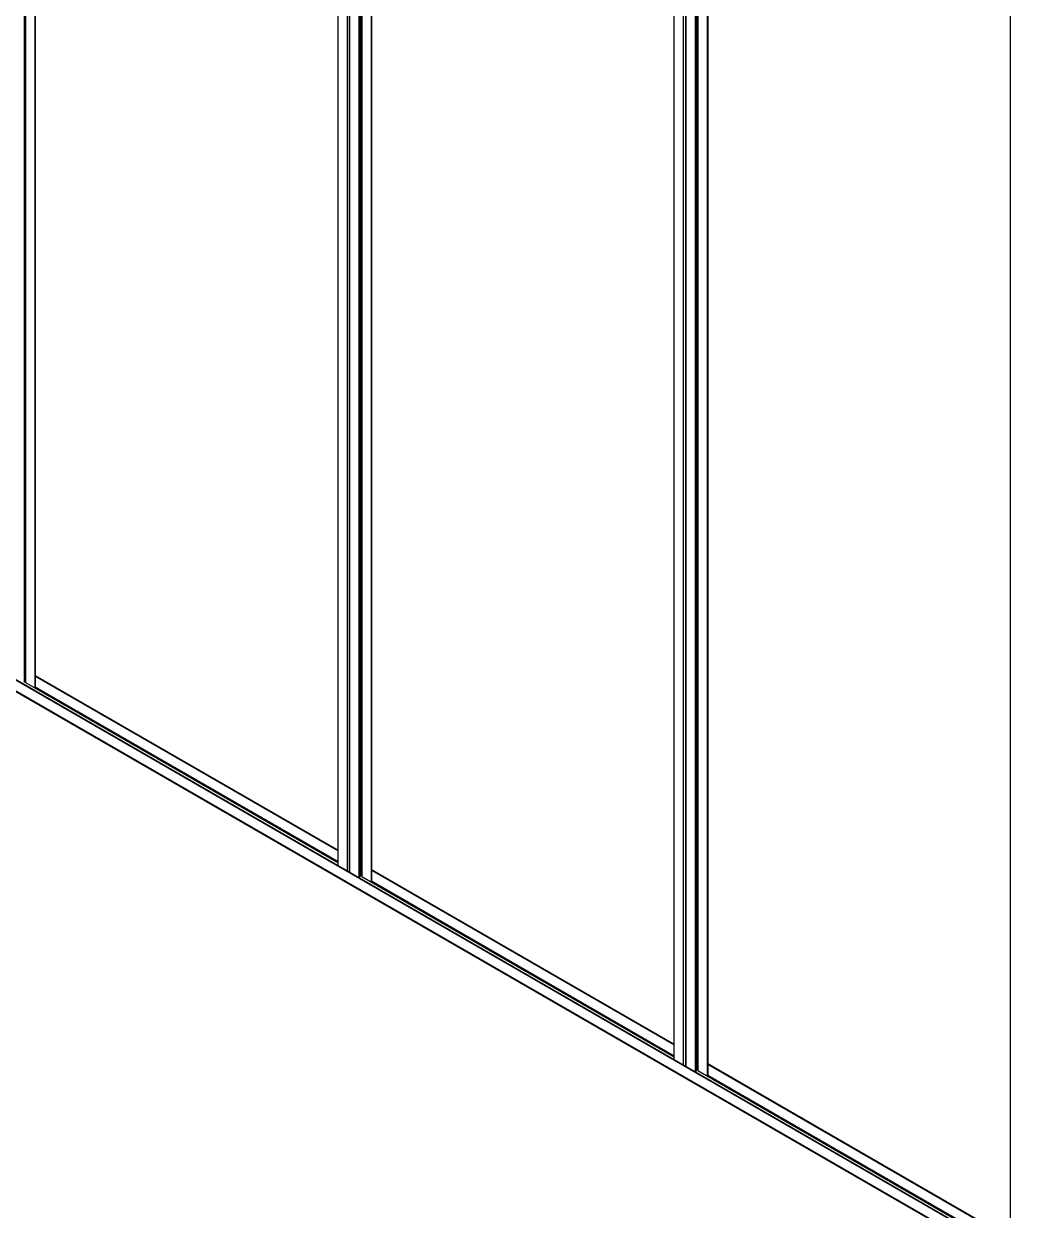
# Model space of a CAD drawing. Header units: millimetres. Extents: x -2042 to 12482, y -7966 to 2297.
# Drawn here: x 502 to 2379, y -6466 to -4220 of the extents above; entities that cross this region are included whole.
import ezdxf

# ---------------------------------------------------------------- set-up
doc = ezdxf.new("R2010")
doc.units = ezdxf.units.MM

msp = doc.modelspace()

# ---------------------------------------------------------------- linework, layer by layer
at = {"linetype": 'Continuous'}
for p, q in [((503.53, -2781.92), (503.53, -5467.15)), ((505.64, -2783.14), (505.64, -5467.15)), ((523.26, -2793.31), (523.26, -5477.32)), ((524.32, -2793.92), (524.32, -5475.49)), ((1097.29, -5813.57), (1097.29, -3124.69)), ((1114.91, -5823.75), (1114.91, -3134.86)), ((1118.26, -3136.79), (1118.26, -5825.68)), ((1119.13, -3137.3), (1119.13, -5826.19)), ((1136.75, -3147.47), (1136.75, -5836.36)), ((1137.81, -3148.08), (1137.81, -5836.97)), ((1139.92, -3149.3), (1139.92, -5834.53)), ((1142.04, -3150.52), (1142.04, -5834.53)), ((1159.66, -3160.69), (1159.66, -5844.7)), ((1160.71, -3161.3), (1160.71, -5842.87)), ((1733.68, -6180.96), (1733.68, -3492.07)), ((1751.3, -6191.13), (1751.3, -3502.24)), ((1754.65, -3504.18), (1754.65, -6193.06)), ((1755.53, -3504.68), (1755.53, -6193.57)), ((1773.15, -3514.85), (1773.15, -6203.74)), ((1774.21, -3515.46), (1774.21, -6204.35)), ((1776.32, -3516.68), (1776.32, -6201.91)), ((1778.43, -3517.91), (1778.43, -6201.91)), ((1796.05, -3528.08), (1796.05, -6212.09)), ((1797.11, -3528.69), (1797.11, -6210.25)), ((2370.08, -6548.34), (2370.08, -3859.45)), ((-73.67, -5138.82), (3661.55, -7295.11)), ((-72.61, -5138.21), (3662.6, -7294.5)), ((-73.67, -5159.16), (3661.55, -7315.46)), ((-73.05, -5160.53), (3662.17, -7316.83)), ((524.32, -5453.92), (1097.29, -5784.69)), ((524.32, -5455.14), (1097.29, -5785.91)), ((505.64, -5467.15), (1097.29, -5808.7)), ((524.32, -5475.49), (1097.29, -5806.25)), ((1142.04, -5834.53), (1733.68, -6176.08)), ((1160.71, -5821.3), (1733.68, -6152.07)), ((1160.71, -5822.53), (1733.68, -6153.29)), ((1119.13, -5848.76), (1119.13, -5848.97)), ((1136.75, -5859.15), (1119.13, -5848.97)), ((1136.75, -5858.94), (1136.75, -5859.15)), ((1136.93, -5859.04), (1136.75, -5859.15)), ((1160.71, -5842.87), (1733.68, -6173.64)), ((1797.11, -6188.69), (2370.08, -6519.46)), ((1797.11, -6189.91), (2370.08, -6520.68)), ((1755.53, -6216.15), (1755.53, -6216.36)), ((1773.15, -6226.53), (1755.53, -6216.36)), ((1778.43, -6201.91), (2370.08, -6543.46)), ((1797.11, -6210.25), (2370.08, -6541.02)), ((1773.15, -6226.32), (1773.15, -6226.53)), ((1773.33, -6226.42), (1773.15, -6226.53))]:
    msp.add_line(p, q, dxfattribs=at)
for centre, radius, start, end in [((1120.03, -5847.29), 1.91, 214.72805, 242.09563), ((1756.43, -6214.66), 1.92, 214.78423, 242.03945)]:
    msp.add_arc(centre, radius, start, end, dxfattribs=at)

doc.saveas('drawing.dxf')
